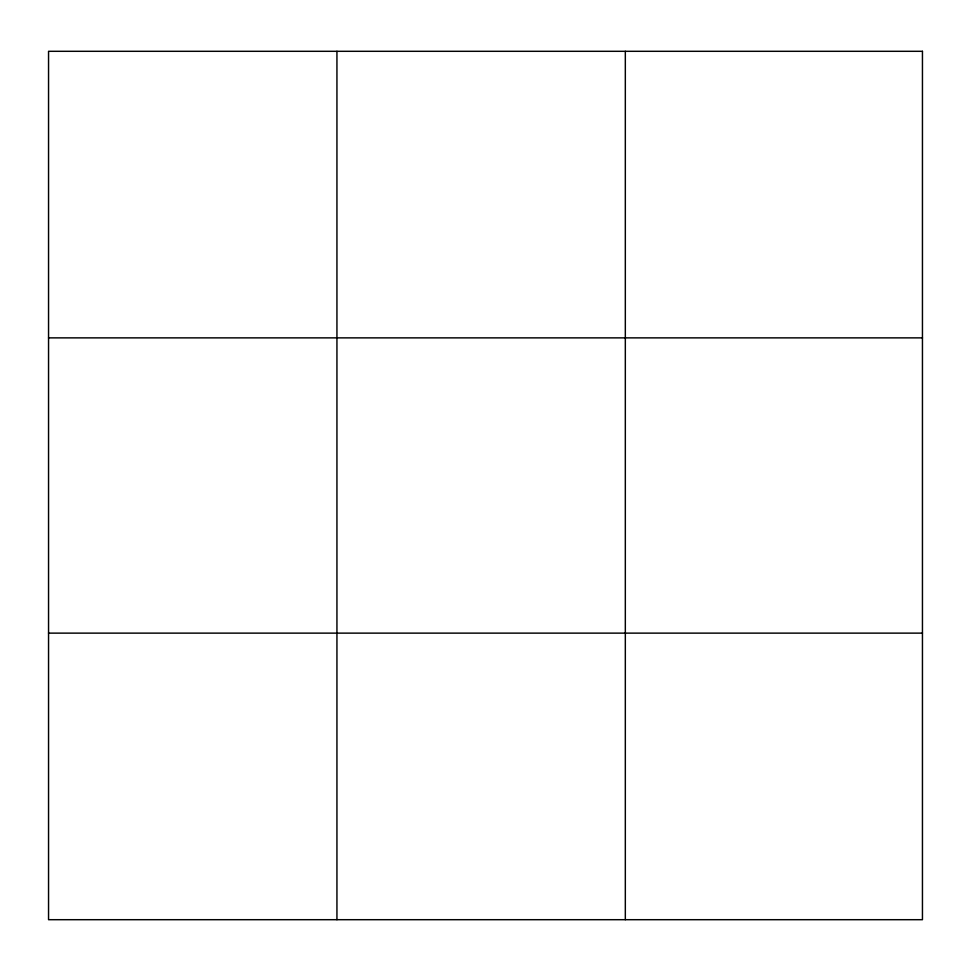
<?xml version="1.0" encoding="UTF-8"?>
<svg xmlns="http://www.w3.org/2000/svg" width="971" height="971" viewBox="0 0 971 971"><rect width="100%" height="100%" fill="white"/><g stroke="black" fill="none" stroke-linecap="round" stroke-linejoin="round"><path stroke-width="1.46" d="M336.937 919.695L336.937 51.305M625.324 919.695L625.324 51.305M48.55 337.872L922.45 337.872M48.55 633.128L922.45 633.128M922.45 51.305L922.45 919.695L48.55 919.695L48.55 51.305L922.45 51.305"/></g></svg>
